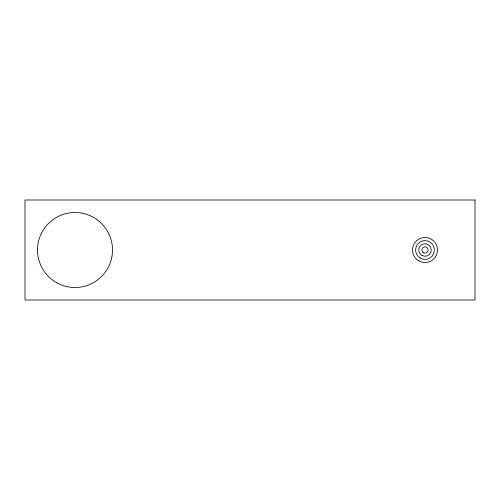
<?xml version="1.0" encoding="UTF-8"?>
<svg xmlns="http://www.w3.org/2000/svg" width="500" height="500" viewBox="0 0 500 500"><rect width="100%" height="100%" fill="white"/><g stroke="black" fill="none" stroke-linecap="round" stroke-linejoin="round"><path stroke-width="0.75" d="M475 200L25 200L25 300L475 300L475 200M418.75 260.825A12.5 12.5 0 0 0 437.5 250A12.5 12.5 0 0 0 418.75 239.175A12.5 12.5 0 0 0 418.75 260.825M420.312 258.119A9.375 9.375 0 0 0 434.375 250A9.375 9.375 0 0 0 420.312 241.881A9.375 9.375 0 0 0 420.312 258.119M421.875 255.413A6.25 6.25 0 0 0 431.25 250A6.25 6.25 0 0 0 421.875 244.587A6.25 6.25 0 0 0 421.875 255.413M423.438 252.706A3.125 3.125 0 0 0 428.125 250A3.125 3.125 0 0 0 423.438 247.294A3.125 3.125 0 0 0 423.438 252.706M56.25 282.475A37.5 37.5 0 0 0 112.5 250A37.5 37.5 0 0 0 56.25 217.525A37.5 37.5 0 0 0 56.25 282.475"/></g></svg>
